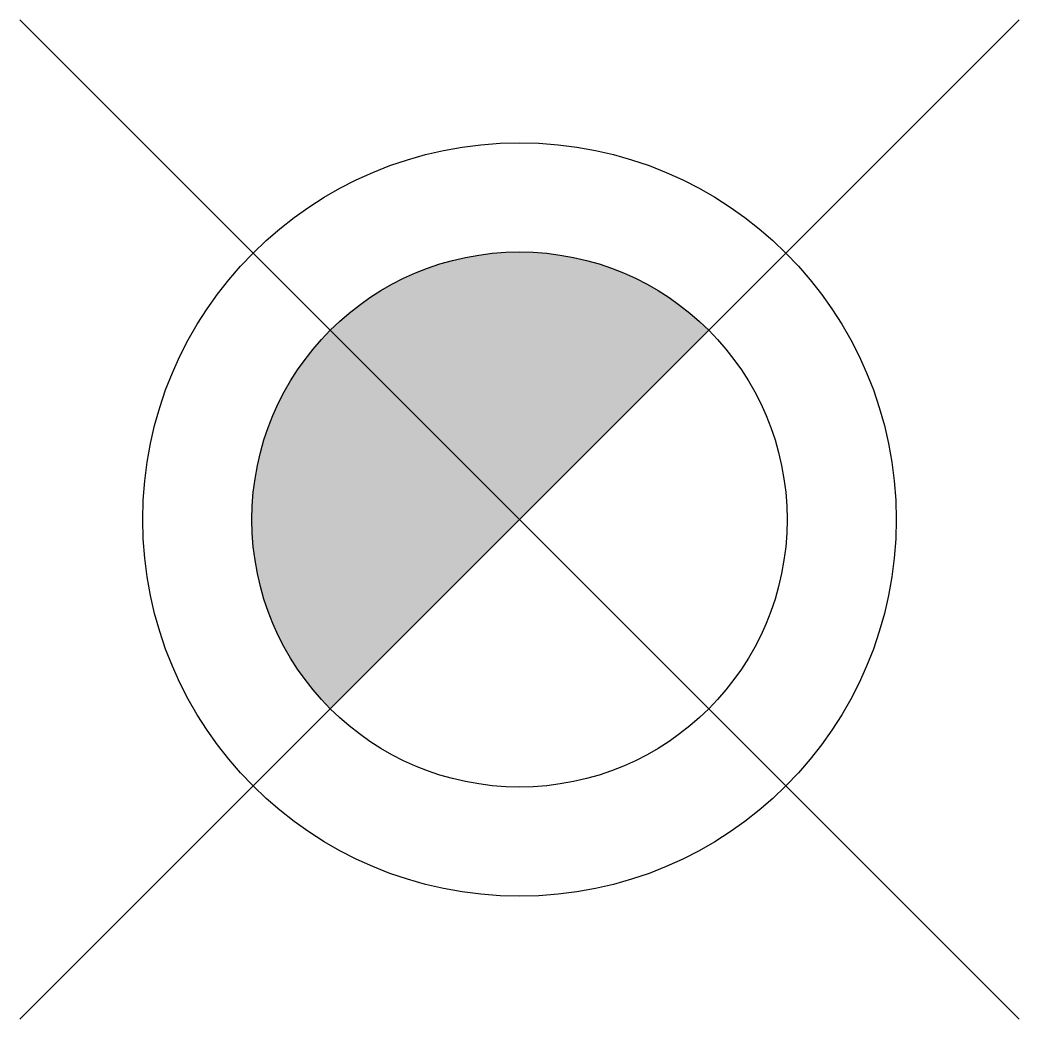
# Model space of a CAD drawing. Extents: x -1.33 to 1.33, y -1.33 to 1.33.
import ezdxf

# ---------------------------------------------------------------- set-up
doc = ezdxf.new("R2010")
doc.units = 0
doc.header["$LTSCALE"] = 0.2

msp = doc.modelspace()

# ---------------------------------------------------------------- hatches: boundary and pattern name
h = msp.add_hatch(color=256)
h.dxf.hatch_style = 1
h.paths.add_polyline_path([(0.5022, 0.5022, 0.668179), (-0.7102, 0, 0.198912), (-0.5022, -0.5022)])

# ---------------------------------------------------------------- linework, layer by layer
msp.add_line((-0.7071, -0.7071), (0.7071, 0.7071))
at = {"flags": 128}
for points in [[(-1.3258, 1.3258), (1.3258, -1.3258)], [(1.3258, 1.3258), (-1.3258, -1.3258)]]:
    msp.add_lwpolyline(points, dxfattribs=at)
for radius in [1, 0.7102]:
    msp.add_circle((0, 0), radius)

doc.saveas('drawing.dxf')
